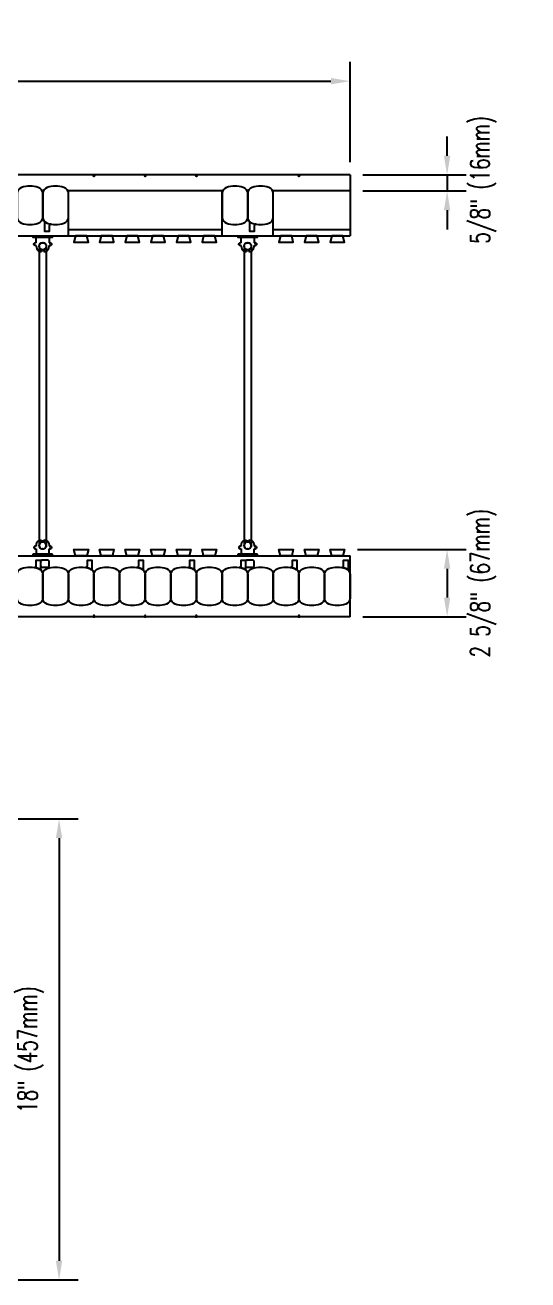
# Model space of a CAD drawing. Header units: inches. Extents: x 413.3 to 468.2, y 197.8 to 251.7.
# Drawn here: x 448.57 to 468.2, y 202.7 to 251.69 of the extents above; entities that cross this region are included whole.
import ezdxf

# ---------------------------------------------------------------- set-up
doc = ezdxf.new("R2010")
doc.units = ezdxf.units.IN
doc.header["$MEASUREMENT"] = 0
for name, color, linetype in [('line25', 2, 'Continuous'), ('LINE50', 5, 'Continuous'), ('LINE9', 9, 'Continuous'), ('TEXT', 4, 'Continuous')]:
    doc.layers.add(name, color=color, linetype=linetype)
doc.styles.add('DIM', font='romans.shx', dxfattribs={"width": 0.7})
doc.dimstyles.new('ext_8', dxfattribs={"dimscale": 8, "dimtxt": 0.09375, "dimasz": 0.09375, "dimexe": 0.09375, "dimexo": 0.0625, "dimgap": 0.0625, "dimtad": 1, "dimdec": 3, "dimzin": 3, "dimdsep": 46, "dimlunit": 4, "dimtxsty": 'DIM', "dimcen": 0.09, "dimdle": 0.09375, "dimclrt": 4, "dimadec": 0, "dimazin": 0, "dimtfac": 1, "dimtdec": 3, "dimtmove": 2, "dimatfit": 3, "dimfxl": 0, "dimfrac": 2, "dimtolj": 1, "dimtzin": 0, "dimarcsym": 0})

# ---------------------------------------------------------------- blocks, each defined once
blk = doc.blocks.new('*D29')
at = {"layer": 'Defpoints', "color": 0}
for p in [(461.257, 249.504), (413.257, 245.842), (461.257, 245.842)]:
    blk.add_point(p, dxfattribs=at)
at = {"layer": 'TEXT', "color": 0, "lineweight": -2}
for p, q in [((413.257, 246.342), (413.257, 250.254)), ((461.257, 246.342), (461.257, 250.254)), ((414.007, 249.504), (460.507, 249.504))]:
    blk.add_line(p, q, dxfattribs=at)
at = {"layer": 'TEXT', "color": 0}
for points in [[(414.007, 249.629), (414.007, 249.379), (413.257, 249.504)], [(460.507, 249.629), (460.507, 249.379), (461.257, 249.504)]]:
    blk.add_solid(points, dxfattribs=at)
at = {"layer": 'TEXT', "color": 4, "insert": (437.257, 250.576), "char_height": 0.75, "attachment_point": 5, "style": 'DIM'}
blk.add_mtext('\\A1;48" (1219mm)', dxfattribs=at)
blk = doc.blocks.new('*D30')
at = {"layer": 'Defpoints', "color": 0}
for p in [(461.257, 245.842), (461.257, 245.217), (465.042, 245.217)]:
    blk.add_point(p, dxfattribs=at)
at = {"layer": 'TEXT', "color": 0, "lineweight": -2}
for p, q in [((465.042, 246.592), (465.042, 247.342)), ((461.757, 245.842), (465.792, 245.842)), ((465.042, 245.842), (465.042, 245.217)), ((461.757, 245.217), (465.792, 245.217)), ((465.042, 244.467), (465.042, 243.717))]:
    blk.add_line(p, q, dxfattribs=at)
at = {"layer": 'TEXT', "color": 0}
for points in [[(464.917, 246.592), (465.167, 246.592), (465.042, 245.842)], [(464.917, 244.467), (465.167, 244.467), (465.042, 245.217)]]:
    blk.add_solid(points, dxfattribs=at)
at = {"layer": 'TEXT', "color": 4, "insert": (466.451, 245.655), "char_height": 0.75, "attachment_point": 5, "rotation": 90, "style": 'DIM'}
blk.add_mtext('\\A1;5/8" (16mm)', dxfattribs=at)
blk = doc.blocks.new('*D31')
at = {"layer": 'Defpoints', "color": 0}
for p in [(461.039, 231.217), (461.257, 228.592), (465.042, 228.592)]:
    blk.add_point(p, dxfattribs=at)
at = {"layer": 'TEXT', "color": 0, "lineweight": -2}
for p, q in [((461.539, 231.217), (465.792, 231.217)), ((465.042, 230.467), (465.042, 229.342)), ((461.757, 228.592), (465.792, 228.592))]:
    blk.add_line(p, q, dxfattribs=at)
at = {"layer": 'TEXT', "color": 0}
for points in [[(464.917, 230.467), (465.167, 230.467), (465.042, 231.217)], [(464.917, 229.342), (465.167, 229.342), (465.042, 228.592)]]:
    blk.add_solid(points, dxfattribs=at)
at = {"layer": 'TEXT', "color": 4, "insert": (466.451, 229.905), "char_height": 0.75, "attachment_point": 5, "rotation": 90, "style": 'DIM'}
blk.add_mtext('\\A1;2 5/8" (67mm)', dxfattribs=at)
blk = doc.blocks.new('*D32')
at = {"layer": 'Defpoints', "color": 0}
for p in [(445.883, 220.696), (445.883, 202.696), (449.895, 202.696)]:
    blk.add_point(p, dxfattribs=at)
at = {"layer": 'TEXT', "color": 0, "lineweight": -2}
for p, q in [((446.383, 220.696), (450.645, 220.696)), ((449.895, 219.946), (449.895, 203.446)), ((446.383, 202.696), (450.645, 202.696))]:
    blk.add_line(p, q, dxfattribs=at)
at = {"layer": 'TEXT', "color": 0}
for points in [[(449.77, 219.946), (450.02, 219.946), (449.895, 220.696)], [(449.77, 203.446), (450.02, 203.446), (449.895, 202.696)]]:
    blk.add_solid(points, dxfattribs=at)
at = {"layer": 'TEXT', "color": 4, "insert": (448.786, 211.696), "char_height": 0.75, "attachment_point": 5, "rotation": 90, "style": 'DIM'}
blk.add_mtext('\\A1;18" (457mm)', dxfattribs=at)
blk = doc.blocks.new('WEB_12_CENTRE_TOP')
for p, q in [((11.688, 0.141), (0, 0.141)), ((11.688, -0.141), (0, -0.141))]:
    blk.add_line(p, q)
for centre in [(0, 0), (11.688, 0)]:
    blk.add_circle(centre, 0.141)
blk = doc.blocks.new('Connector')
blk.add_point((0.271, 0))
at = {"layer": 'LINE9'}
for p, q in [((0, 0.375), (0, -0.375)), ((0.062, -0.375), (0.062, 0.375)), ((0.281, 0.25), (0.062, 0.25))]:
    blk.add_line(p, q, dxfattribs=at)
for points, weights in [([(0.007, 0.375), (0.004, 0.375), (0, 0.375)], [1, 0.972587069138, 0.950305488115]), ([(0.327, 0.343), (0.308, 0.343), (0.281, 0.317), (0.281, 0.297)], [1, 0.85355339, 0.85355339, 1]), ([(0.328, 0.343), (0.327, 0.343), (0.327, 0.343)], [1, 0.70710678, 1]), ([(0.375, 0.297), (0.375, 0.317), (0.348, 0.343), (0.329, 0.343)], [1, 0.85355339, 0.85355339, 1]), ([(0.406, 0.25), (0.546, 0.25), (0.619, 0.131)], [0.958404415409, 0.794674173519, 0.864651571113]), ([(0.619, 0.052), (0.612, 0.049), (0.604, 0.049)], [0.83615024178, 0.892081430621, 1]), ([(0, -0.375), (0.004, -0.375), (0.007, -0.375)], [0.950305488115, 0.972587069138, 1]), ([(0.281, -0.297), (0.281, -0.317), (0.308, -0.343), (0.327, -0.343)], [1, 0.85355339, 0.85355339, 1]), ([(0.327, -0.343), (0.281, -0.343), (0.281, -0.297)], [1, 0.70710678, 1]), ([(0.329, -0.343), (0.348, -0.343), (0.375, -0.317), (0.375, -0.297)], [1, 0.85355339, 0.85355339, 1]), ([(0.375, -0.297), (0.375, -0.343), (0.329, -0.343)], [1, 0.70710678, 1]), ([(0.619, -0.131), (0.546, -0.25), (0.406, -0.25)], [0.864651574428, 0.794674169686, 0.958404415195]), ([(0.604, -0.049), (0.612, -0.049), (0.619, -0.052)], [1, 0.89208144177, 0.836150253337])]:
    blk.add_rational_spline(points, weights, degree=2, dxfattribs=at)
for points, degree in [([(0, 0.375), (0.002, 0.375), (0.005, 0.375), (0.007, 0.375)], 3), ([(0.007, 0.375), (0.021, 0.375), (0.051, 0.375), (0.062, 0.375), (0.062, 0.375)], 3), ([(0.281, 0.25), (0.281, 0.297)], 1), ([(0.327, 0.343), (0.327, 0.343), (0.328, 0.343), (0.328, 0.343)], 3), ([(0.328, 0.343), (0.329, 0.343), (0.329, 0.343), (0.329, 0.343)], 3), ([(0.375, 0.25), (0.375, 0.297)], 1), ([(0.406, 0.25), (0.375, 0.25)], 1), ([(0.406, 0.25), (0.406, 0.25)], 1), ([(0.406, 0.25), (0.406, 0.25)], 1), ([(0.406, 0.25), (0.406, 0.25)], 1), ([(0.406, 0.25), (0.406, 0.25)], 1), ([(0.406, 0.25), (0.406, 0.25)], 1), ([(0.406, 0.25), (0.406, 0.25)], 1), ([(0.406, 0.25), (0.406, 0.25)], 1), ([(0.406, 0.25), (0.406, 0.25)], 1), ([(0.406, 0.25), (0.406, 0.25)], 1), ([(0.406, 0.25), (0.406, 0.25)], 1), ([(0.406, 0.25), (0.406, 0.25)], 1), ([(0.406, 0.25), (0.406, 0.25)], 1), ([(0.406, 0.25), (0.406, 0.25)], 1), ([(0.406, 0.25), (0.406, 0.25)], 1), ([(0.406, 0.25), (0.406, 0.25)], 1), ([(0.406, 0.25), (0.406, 0.25)], 1), ([(0.406, 0.25), (0.406, 0.25)], 1), ([(0.406, 0.25), (0.406, 0.25)], 1), ([(0.406, 0.25), (0.406, 0.25)], 1), ([(0.406, 0.25), (0.406, 0.25)], 1), ([(0.406, 0.25), (0.406, 0.25)], 1), ([(0.406, 0.25), (0.406, 0.25)], 1), ([(0.406, 0.25), (0.406, 0.25)], 1), ([(0.406, 0.25), (0.406, 0.25)], 1), ([(0.604, 0.049), (0.532, 0.049)], 1), ([(0.532, 0.049), (0.532, 0.049)], 1), ([(0.532, 0.049), (0.532, 0.049)], 1), ([(0.532, 0.049), (0.532, 0.049)], 1), ([(0.532, 0.049), (0.532, 0.049)], 1), ([(0.532, 0.049), (0.532, 0.049)], 1), ([(0.532, 0.049), (0.532, 0.049)], 1), ([(0.532, 0.049), (0.532, 0.049)], 1), ([(0.532, 0.049), (0.532, 0.049)], 1), ([(0.532, 0.049), (0.532, 0.049)], 1), ([(0.532, 0.049), (0.532, 0.049)], 1), ([(0.604, 0.049), (0.609, 0.049), (0.614, 0.05), (0.619, 0.052)], 3), ([(0.604, 0.049), (0.604, 0.049)], 1), ([(0.604, 0.049), (0.604, 0.049)], 1), ([(0.604, 0.049), (0.604, 0.049)], 1), ([(0.604, 0.049), (0.604, 0.049)], 1), ([(0.619, 0.131), (0.619, 0.052)], 1), ([(0.619, 0.131), (0.619, 0.131)], 1), ([(0.619, 0.131), (0.619, 0.131)], 1), ([(0.619, 0.131), (0.619, 0.131)], 1), ([(0.619, 0.131), (0.619, 0.131)], 1), ([(0.007, -0.375), (0.005, -0.375), (0.002, -0.375), (0, -0.375)], 3), ([(0.062, -0.375), (0.062, -0.375), (0.051, -0.375), (0.021, -0.375), (0.007, -0.375)], 3), ([(0.062, -0.25), (0.281, -0.25)], 1), ([(0.281, -0.297), (0.281, -0.25)], 1), ([(0.281, -0.25), (0.281, -0.297)], 1), ([(0.328, -0.343), (0.328, -0.343), (0.327, -0.343), (0.327, -0.343)], 3), ([(0.329, -0.343), (0.329, -0.343), (0.329, -0.343), (0.328, -0.343)], 3), ([(0.375, -0.25), (0.375, -0.297)], 1), ([(0.375, -0.297), (0.375, -0.25)], 1), ([(0.406, -0.25), (0.375, -0.25)], 1), ([(0.406, -0.25), (0.406, -0.25)], 1), ([(0.406, -0.25), (0.406, -0.25)], 1), ([(0.406, -0.25), (0.406, -0.25)], 1), ([(0.406, -0.25), (0.406, -0.25)], 1), ([(0.406, -0.25), (0.406, -0.25)], 1), ([(0.406, -0.25), (0.406, -0.25)], 1), ([(0.406, -0.25), (0.406, -0.25)], 1), ([(0.406, -0.25), (0.406, -0.25)], 1), ([(0.406, -0.25), (0.406, -0.25)], 1), ([(0.406, -0.25), (0.406, -0.25)], 1), ([(0.406, -0.25), (0.406, -0.25)], 1), ([(0.532, -0.049), (0.604, -0.049)], 1), ([(0.604, -0.049), (0.58, -0.049), (0.556, -0.049), (0.532, -0.049)], 3), ([(0.532, -0.049), (0.532, -0.049)], 1), ([(0.532, -0.049), (0.532, -0.049)], 1), ([(0.532, -0.049), (0.532, -0.049)], 1), ([(0.532, -0.049), (0.532, -0.049)], 1), ([(0.619, -0.052), (0.614, -0.05), (0.609, -0.049), (0.604, -0.049)], 3), ([(0.604, -0.049), (0.604, -0.049)], 1), ([(0.604, -0.049), (0.604, -0.049)], 1), ([(0.604, -0.049), (0.604, -0.049)], 1), ([(0.604, -0.049), (0.604, -0.049)], 1), ([(0.604, -0.049), (0.604, -0.049)], 1), ([(0.604, -0.049), (0.604, -0.049)], 1), ([(0.604, -0.049), (0.604, -0.049)], 1), ([(0.604, -0.049), (0.604, -0.049)], 1), ([(0.619, -0.052), (0.619, -0.131)], 1), ([(0.619, -0.131), (0.619, -0.131)], 1), ([(0.619, -0.131), (0.619, -0.131)], 1), ([(0.619, -0.131), (0.619, -0.131)], 1), ([(0.619, -0.131), (0.619, -0.131)], 1)]:
    blk.add_open_spline(points, degree=degree, dxfattribs=at)
for points, weights, knots in [([(0.062, 0.375), (0.062, 0.375), (0.046, 0.375), (0.03, 0.375), (0.007, 0.375)], [0.868718858569, 0.861102746415, 1, 0.861102734288, 0.868718859898], [0, 0, 0, 0.5, 0.5, 1, 1, 1]), ([(0.532, 0.049), (0.472, 0.203), (0.333, 0.113), (0.157, 0), (0.333, -0.113), (0.472, -0.203), (0.532, -0.049)], [0.899508922286, 0.599718215298, 1, 0.54226024, 1, 0.599718224335, 0.899508908749], [0, 0, 0, 0.318112, 0.318112, 0.681888, 0.681888, 1, 1, 1]), ([(0.007, -0.375), (0.03, -0.375), (0.046, -0.375), (0.062, -0.375), (0.062, -0.375)], [0.868718859319, 0.861102739573, 1, 0.861102742958, 0.868718858948], [0, 0, 0, 0.5, 0.5, 1, 1, 1])]:
    blk.add_rational_spline(points, weights, degree=2, knots=knots, dxfattribs=at)

msp = doc.modelspace()

# ---------------------------------------------------------------- linework, layer by layer
at = {"layer": 'line25'}
for p, q in [((456.2575, 245.2172), (450.2575, 245.2172)), ((461.2575, 245.2172), (458.2575, 245.2172)), ((413.2575, 243.4672), (461.2575, 243.4672)), ((413.2575, 230.9672), (461.2575, 230.9672))]:
    msp.add_line(p, q, dxfattribs=at)
for points in [[(450.5386, 243.4672), (450.4763, 243.2172), (451.0386, 243.2172), (450.9763, 243.4672)], [(451.5386, 243.4672), (451.4763, 243.2172), (452.0386, 243.2172), (451.9763, 243.4672)], [(452.5386, 243.4672), (452.4763, 243.2172), (453.0386, 243.2172), (452.9763, 243.4672)], [(453.5386, 243.4672), (453.4763, 243.2172), (454.0386, 243.2172), (453.9763, 243.4672)], [(454.5386, 243.4672), (454.4763, 243.2172), (455.0386, 243.2172), (454.9763, 243.4672)], [(455.5386, 243.4672), (455.4763, 243.2172), (456.0386, 243.2172), (455.9763, 243.4672)], [(458.5386, 243.4672), (458.4763, 243.2172), (459.0386, 243.2172), (458.9763, 243.4672)], [(459.5386, 243.4672), (459.4763, 243.2172), (460.0386, 243.2172), (459.9763, 243.4672)], [(460.5386, 243.4672), (460.4763, 243.2172), (461.0386, 243.2172), (460.9763, 243.4672)], [(450.5386, 230.9672), (450.4763, 231.2172), (451.0386, 231.2172), (450.9763, 230.9672)], [(451.5386, 230.9672), (451.4763, 231.2172), (452.0386, 231.2172), (451.9763, 230.9672)], [(452.5386, 230.9672), (452.4763, 231.2172), (453.0386, 231.2172), (452.9763, 230.9672)], [(453.5386, 230.9672), (453.4763, 231.2172), (454.0386, 231.2172), (453.9763, 230.9672)], [(454.5386, 230.9672), (454.4763, 231.2172), (455.0386, 231.2172), (454.9763, 230.9672)], [(455.5386, 230.9672), (455.4763, 231.2172), (456.0386, 231.2172), (455.9763, 230.9672)], [(458.5386, 230.9672), (458.4763, 231.2172), (459.0386, 231.2172), (458.9763, 230.9672)], [(459.5386, 230.9672), (459.4763, 231.2172), (460.0386, 231.2172), (459.9763, 230.9672)], [(460.5386, 230.9672), (460.4763, 231.2172), (461.0386, 231.2172), (460.9763, 230.9672)]]:
    msp.add_lwpolyline(points, close=True, dxfattribs=at)
at = {"layer": 'LINE50'}
for p, q in [((461.2575, 245.8422), (413.2575, 245.8422)), ((461.2575, 245.8422), (461.2575, 243.4672)), ((461.2575, 228.5922), (461.2575, 230.9672)), ((461.2575, 228.5922), (413.2575, 228.5922))]:
    msp.add_line(p, q, dxfattribs=at)
at = {"layer": 'LINE9'}
for p, q in [((450.2575, 243.4672), (450.2575, 245.2172)), ((456.2575, 243.4672), (456.2575, 245.2172)), ((458.2575, 243.4672), (458.2575, 245.2172)), ((450.2575, 243.7172), (456.2575, 243.7172)), ((458.2575, 243.7172), (461.2575, 243.7172))]:
    msp.add_line(p, q, dxfattribs=at)
for points in [[(451.2887, 245.8422), (451.2575, 245.7777), (451.2262, 245.8422)], [(453.2887, 245.8422), (453.2575, 245.7777), (453.2262, 245.8422)], [(455.2887, 245.8422), (455.2575, 245.7777), (455.2262, 245.8422)], [(459.2887, 245.8422), (459.2575, 245.7777), (459.2262, 245.8422)], [(451.2887, 228.5922), (451.2575, 228.6567), (451.2262, 228.5922)], [(453.2887, 228.5922), (453.2575, 228.6567), (453.2262, 228.5922)], [(455.2887, 228.5922), (455.2575, 228.6567), (455.2262, 228.5922)], [(459.2887, 228.5922), (459.2575, 228.6567), (459.2262, 228.5922)]]:
    msp.add_lwpolyline(points, close=True, dxfattribs=at)
for points in [[(448.4306, 243.9563, 0.1576708), (449.0844, 243.9563, 0.3253046), (449.2575, 244.1941), (449.2575, 245.1153, 0.3253046), (449.0844, 245.3532, 0.1576708), (448.4306, 245.3532, 0.3253046), (448.2575, 245.1153), (448.2575, 244.1941, 0.3253046)], [(449.4306, 243.9563, 0.1576708), (450.0844, 243.9563, 0.3253046), (450.2575, 244.1941), (450.2575, 245.1153, 0.3253046), (450.0844, 245.3532, 0.1576708), (449.4306, 245.3532, 0.3253046), (449.2575, 245.1153), (449.2575, 244.1941, 0.3253046)], [(456.4306, 243.9563, 0.1576708), (457.0844, 243.9563, 0.3253046), (457.2575, 244.1941), (457.2575, 245.1153, 0.3253046), (457.0844, 245.3532, 0.1576708), (456.4306, 245.3532, 0.3253046), (456.2575, 245.1153), (456.2575, 244.1941, 0.3253046)], [(457.4306, 243.9563, 0.1576708), (458.0844, 243.9563, 0.3253046), (458.2575, 244.1941), (458.2575, 245.1153, 0.3253046), (458.0844, 245.3532, 0.1576708), (457.4306, 245.3532, 0.3253046), (457.2575, 245.1153), (457.2575, 244.1941, 0.3253046)], [(449.4306, 243.9563, 0.0372667), (449.5843, 243.9189, 0.4630356), (449.5116, 243.8573), (449.5116, 243.6357), (449.3407, 243.6357), (449.3407, 243.9818, 0.1890024), (449.3241, 244.0243, 0.1284074)], [(457.4306, 243.9563, 0.0372667), (457.5843, 243.9189, 0.4630356), (457.5116, 243.8573), (457.5116, 243.6357), (457.3407, 243.6357), (457.3407, 243.9818, 0.1890024), (457.3241, 244.0243, 0.1284074)], [(449.0844, 230.4782, 0.0372667), (448.9307, 230.5155, 0.4630356), (449.0034, 230.5772), (449.0034, 230.7988), (449.1742, 230.7988), (449.1742, 230.4527, 0.1890024), (449.1909, 230.4102, 0.1284074)], [(449.1742, 230.5838, 0.4142136), (449.2367, 230.5213), (449.4491, 230.5213, 0.4142136), (449.5116, 230.5838), (449.5116, 230.7363, 0.4142136), (449.4491, 230.7988), (449.2367, 230.7988, 0.4142136), (449.1742, 230.7363)], [(451.0844, 230.4782, 0.0372667), (450.9307, 230.5155, 0.4630356), (451.0034, 230.5772), (451.0034, 230.7988), (451.1742, 230.7988), (451.1742, 230.4527, 0.1890024), (451.1909, 230.4102, 0.1284074)], [(453.0844, 230.4782, 0.0372667), (452.9307, 230.5155, 0.4630356), (453.0034, 230.5772), (453.0034, 230.7988), (453.1742, 230.7988), (453.1742, 230.4527, 0.1890024), (453.1909, 230.4102, 0.1284074)], [(455.0844, 230.4782, 0.0372667), (454.9307, 230.5155, 0.4630356), (455.0034, 230.5772), (455.0034, 230.7988), (455.1742, 230.7988), (455.1742, 230.4527, 0.1890024), (455.1909, 230.4102, 0.1284074)], [(457.0844, 230.4782, 0.0372667), (456.9307, 230.5155, 0.4630356), (457.0034, 230.5772), (457.0034, 230.7988), (457.1742, 230.7988), (457.1742, 230.4527, 0.1890024), (457.1909, 230.4102, 0.1284074)], [(457.1742, 230.5838, 0.4142136), (457.2367, 230.5213), (457.4491, 230.5213, 0.4142136), (457.5116, 230.5838), (457.5116, 230.7363, 0.4142136), (457.4491, 230.7988), (457.2367, 230.7988, 0.4142136), (457.1742, 230.7363)], [(459.0844, 230.4782, 0.0372667), (458.9307, 230.5155, 0.4630356), (459.0034, 230.5772), (459.0034, 230.7988), (459.1742, 230.7988), (459.1742, 230.4527, 0.1890024), (459.1909, 230.4102, 0.1284074)], [(461.0844, 230.4782, 0.0372667), (460.9307, 230.5155, 0.4630356), (461.0034, 230.5772), (461.0034, 230.7988), (461.1742, 230.7988), (461.1742, 230.4527, 0.1890024), (461.1909, 230.4102, 0.1284074)], [(448.4306, 230.4782, -0.1576708), (449.0844, 230.4782, -0.3253046), (449.2575, 230.2403), (449.2575, 229.3191, -0.3253046), (449.0844, 229.0813, -0.1576708), (448.4306, 229.0813, -0.3253046), (448.2575, 229.3191), (448.2575, 230.2403, -0.3253046)], [(449.4306, 230.4782, -0.1576708), (450.0844, 230.4782, -0.3253046), (450.2575, 230.2403), (450.2575, 229.3191, -0.3253046), (450.0844, 229.0813, -0.1576708), (449.4306, 229.0813, -0.3253046), (449.2575, 229.3191), (449.2575, 230.2403, -0.3253046)], [(450.4306, 230.4782, -0.1576708), (451.0844, 230.4782, -0.3253046), (451.2575, 230.2403), (451.2575, 229.3191, -0.3253046), (451.0844, 229.0813, -0.1576708), (450.4306, 229.0813, -0.3253046), (450.2575, 229.3191), (450.2575, 230.2403, -0.3253046)], [(451.4306, 230.4782, -0.1576708), (452.0844, 230.4782, -0.3253046), (452.2575, 230.2403), (452.2575, 229.3191, -0.3253046), (452.0844, 229.0813, -0.1576708), (451.4306, 229.0813, -0.3253046), (451.2575, 229.3191), (451.2575, 230.2403, -0.3253046)], [(452.4306, 230.4782, -0.1576708), (453.0844, 230.4782, -0.3253046), (453.2575, 230.2403), (453.2575, 229.3191, -0.3253046), (453.0844, 229.0813, -0.1576708), (452.4306, 229.0813, -0.3253046), (452.2575, 229.3191), (452.2575, 230.2403, -0.3253046)], [(453.4306, 230.4782, -0.1576708), (454.0844, 230.4782, -0.3253046), (454.2575, 230.2403), (454.2575, 229.3191, -0.3253046), (454.0844, 229.0813, -0.1576708), (453.4306, 229.0813, -0.3253046), (453.2575, 229.3191), (453.2575, 230.2403, -0.3253046)], [(454.4306, 230.4782, -0.1576708), (455.0844, 230.4782, -0.3253046), (455.2575, 230.2403), (455.2575, 229.3191, -0.3253046), (455.0844, 229.0813, -0.1576708), (454.4306, 229.0813, -0.3253046), (454.2575, 229.3191), (454.2575, 230.2403, -0.3253046)], [(455.4306, 230.4782, -0.1576708), (456.0844, 230.4782, -0.3253046), (456.2575, 230.2403), (456.2575, 229.3191, -0.3253046), (456.0844, 229.0813, -0.1576708), (455.4306, 229.0813, -0.3253046), (455.2575, 229.3191), (455.2575, 230.2403, -0.3253046)], [(456.4306, 230.4782, -0.1576708), (457.0844, 230.4782, -0.3253046), (457.2575, 230.2403), (457.2575, 229.3191, -0.3253046), (457.0844, 229.0813, -0.1576708), (456.4306, 229.0813, -0.3253046), (456.2575, 229.3191), (456.2575, 230.2403, -0.3253046)], [(457.4306, 230.4782, -0.1576708), (458.0844, 230.4782, -0.3253046), (458.2575, 230.2403), (458.2575, 229.3191, -0.3253046), (458.0844, 229.0813, -0.1576708), (457.4306, 229.0813, -0.3253046), (457.2575, 229.3191), (457.2575, 230.2403, -0.3253046)], [(458.4306, 230.4782, -0.1576708), (459.0844, 230.4782, -0.3253046), (459.2575, 230.2403), (459.2575, 229.3191, -0.3253046), (459.0844, 229.0813, -0.1576708), (458.4306, 229.0813, -0.3253046), (458.2575, 229.3191), (458.2575, 230.2403, -0.3253046)], [(459.4306, 230.4782, -0.1576708), (460.0844, 230.4782, -0.3253046), (460.2575, 230.2403), (460.2575, 229.3191, -0.3253046), (460.0844, 229.0813, -0.1576708), (459.4306, 229.0813, -0.3253046), (459.2575, 229.3191), (459.2575, 230.2403, -0.3253046)], [(460.4306, 230.4782, -0.1576708), (461.0844, 230.4782, -0.3253046), (461.2575, 230.2403), (461.2575, 229.3191, -0.3253046), (461.0844, 229.0813, -0.1576708), (460.4306, 229.0813, -0.3253046), (460.2575, 229.3191), (460.2575, 230.2403, -0.3253046)]]:
    msp.add_lwpolyline(points, format="xyb", close=True, dxfattribs=at)

# ---------------------------------------------------------------- block references
at = {"layer": 'LINE9', "xscale": -1, "rotation": 90}
for p in [(449.2575, 243.4672), (457.2575, 243.4672)]:
    msp.add_blockref('Connector', p, dxfattribs=at)
at = {"layer": 'LINE9', "rotation": 90}
for name, p in [('WEB_12_CENTRE_TOP', (449.2575, 231.3732)), ('WEB_12_CENTRE_TOP', (457.2575, 231.3732)), ('Connector', (449.2575, 230.9672)), ('Connector', (457.2575, 230.9672))]:
    msp.add_blockref(name, p, dxfattribs=at)

# ---------------------------------------------------------------- dimensions: what is measured, and where the dimension line sits
at = {"layer": 'TEXT'}
dim = msp.add_linear_dim(base=(461.2575, 249.5042), p1=(413.2575, 245.8422), p2=(461.2575, 245.8422), text='48" (1219mm)', dimstyle='ext_8', dxfattribs=at)
dim.commit()
dim.dimension.update_dxf_attribs({"geometry": '*D29', "text_midpoint": (437.2575, 250.5756)})
for base, p1, p2, text, picture, middle in [((465.042, 245.2172), (461.2575, 245.8422), (461.2575, 245.2172), '5/8" (16mm)', '*D30', (466.4506, 245.6547)), ((465.042, 228.5922), (461.0386, 231.2172), (461.2575, 228.5922), '2 5/8" (67mm)', '*D31', (466.4506, 229.9047)), ((449.8949, 202.6959), (445.8825, 220.6959), (445.8825, 202.6959), '18" (457mm)', '*D32', (448.7859, 211.6959))]:
    dim = msp.add_linear_dim(base=base, p1=p1, p2=p2, angle=90, text=text, dimstyle='ext_8', dxfattribs=at)
    dim.commit()
    dim.dimension.update_dxf_attribs({"geometry": picture, "text_midpoint": middle, "dimtype": 160})

doc.saveas('drawing.dxf')
